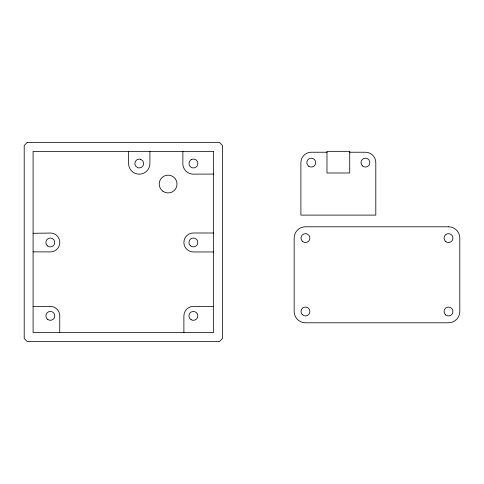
<?xml version="1.0" encoding="UTF-8"?>
<svg xmlns="http://www.w3.org/2000/svg" width="484" height="484" viewBox="0 0 484 484"><rect width="100%" height="100%" fill="white"/><g stroke="black" fill="none" stroke-linecap="round" stroke-linejoin="round"><path stroke-width="0.73" d="M33.093 233.288L51.431 233.052A9.486 9.486 0 0 1 59.738 243.591A9.486 9.486 0 0 1 49.199 251.892L33.093 251.862M213.619 174.077L194.737 174.107A10.672 10.672 0 0 1 182.867 164.79L182.885 151.438M327.069 152.23L311.272 152.23A10.376 10.376 0 0 0 300.897 162.606L300.897 215.108L375.808 215.108L375.808 162.606A10.376 10.376 0 0 0 365.432 152.23L349.636 152.23M213.619 232.992L193.667 232.992A9.486 9.486 0 0 0 183.89 242.181A9.486 9.486 0 0 0 193.08 251.958L213.619 251.958M33.093 306.451L51.28 306.451A9.486 9.486 0 0 1 59.75 316.851L59.75 332.562M213.619 306.402L193.376 306.402A9.486 9.486 0 0 0 183.89 315.883L183.89 332.562M149.913 151.438L149.913 163.023A10.672 10.672 0 0 1 139.737 174.173A10.672 10.672 0 0 1 128.593 163.997L128.593 151.438M27.164 142.55L24.2 145.515L24.2 338.485L27.164 341.45L219.548 341.45L222.513 338.485L222.513 145.515L219.548 142.55L27.164 142.55M191.301 159.623L190.369 160.319A4.447 4.447 0 0 0 191.174 167.325L192.239 167.785A4.447 4.447 0 0 0 197.877 163.005A4.447 4.447 0 0 0 191.301 159.623M349.72 151.341L326.984 151.341L326.984 172.982L349.72 172.982L349.72 151.341M213.619 151.438L33.093 151.438L33.093 332.562L213.619 332.562L213.619 151.438M448.505 226.79L305.446 226.79A11.295 11.295 0 0 0 294.157 238.086L294.157 311.496A11.295 11.295 0 0 0 305.446 322.792L448.505 322.792A11.295 11.295 0 0 0 459.8 311.496L459.8 238.086A11.295 11.295 0 0 0 448.505 226.79M140.687 159.303L139.549 159.073A4.447 4.447 0 0 0 137.813 167.718L138.95 167.948A4.447 4.447 0 0 0 140.687 159.303M162.902 191.24A8.893 8.893 0 0 0 176.963 184.955A8.893 8.893 0 0 0 164.493 175.916A8.893 8.893 0 0 0 162.902 191.24M47.523 245.933A4.447 4.447 0 0 0 54.71 243.168A4.447 4.447 0 0 0 48.715 238.328A4.447 4.447 0 0 0 47.523 245.933M47.807 319.513A4.447 4.447 0 0 0 54.777 316.24A4.447 4.447 0 0 0 48.46 311.841A4.447 4.447 0 0 0 47.807 319.513M190.236 245.624A4.447 4.447 0 0 0 197.672 243.615A4.447 4.447 0 0 0 192.208 238.182A4.447 4.447 0 0 0 190.236 245.624M191.119 319.718A4.447 4.447 0 0 0 197.817 315.925A4.447 4.447 0 0 0 191.18 312.017A4.447 4.447 0 0 0 191.119 319.718M362.48 165.933A4.447 4.447 0 0 0 369.788 163.495A4.447 4.447 0 0 0 364.022 158.389A4.447 4.447 0 0 0 362.48 165.933M308.738 166.26A4.447 4.447 0 0 0 315.701 162.981A4.447 4.447 0 0 0 309.379 158.583A4.447 4.447 0 0 0 308.738 166.26M445.661 314.915A4.447 4.447 0 0 0 452.885 312.253A4.447 4.447 0 0 0 446.968 307.328A4.447 4.447 0 0 0 445.661 314.915M445.474 241.341A4.447 4.447 0 0 0 452.836 239.09A4.447 4.447 0 0 0 447.21 233.832A4.447 4.447 0 0 0 445.474 241.341M302.518 241.431A4.447 4.447 0 0 0 309.808 238.957A4.447 4.447 0 0 0 304.019 233.875A4.447 4.447 0 0 0 302.518 241.431M302.306 314.642A4.447 4.447 0 0 0 309.742 312.652A4.447 4.447 0 0 0 304.297 307.201A4.447 4.447 0 0 0 302.306 314.642"/></g></svg>
